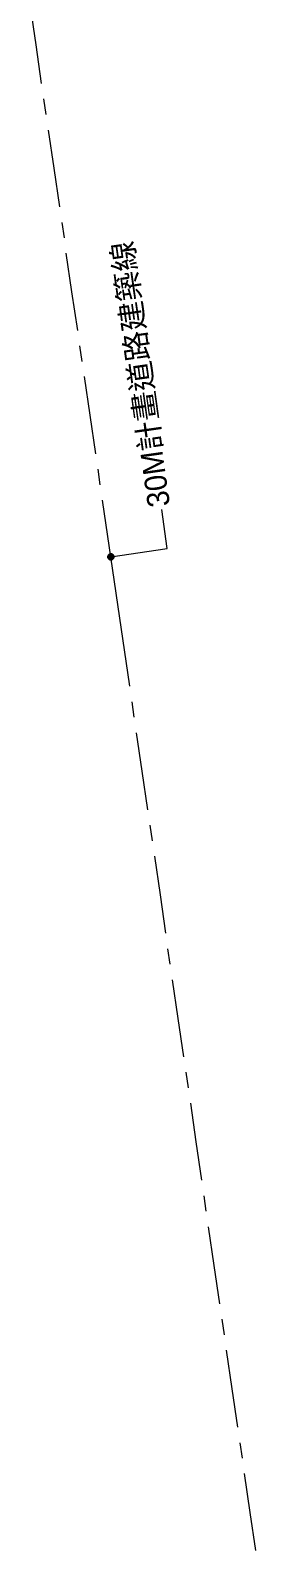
# Model space of a CAD drawing. Header units: millimetres. Extents: x 0 to 31017, y 0 to 21335.
# Drawn here: x 30552 to 30841, y 3217 to 5166 of the extents above; entities that cross this region are included whole.
import ezdxf

# ---------------------------------------------------------------- set-up
doc = ezdxf.new("R2010")
doc.units = ezdxf.units.MM
for name, color, linetype in [('PDF_單色填滿', 7, 'Continuous'), ('PDF_幾何圖形', 7, 'Continuous'), ('PDF_文字', 7, 'Continuous')]:
    doc.layers.add(name, color=color, linetype=linetype)
doc.styles.add('PDF PMingLiU', font='')
doc.styles.get('PDF PMingLiU').set_extended_font_data('PMingLiU')

# ---------------------------------------------------------------- blocks, each defined once
blk = doc.blocks.new('3F建築底圖')
at = {"layer": 'PDF_單色填滿', "lineweight": 9, "transparency": 33554559}
for points in [[(4016.2, -2357.3), (4016.6, -2354.8), (4021.3, -2356.5)], [(4017.5, -2359.5), (4016.2, -2357.3), (4021.3, -2356.5)], [(4016.6, -2354.8), (4018.3, -2352.7), (4021.3, -2356.5)], [(4019.6, -2361.2), (4017.5, -2359.5), (4021.3, -2356.5)], [(4018.3, -2352.7), (4020.4, -2351.4), (4021.3, -2356.5)], [(4022.1, -2361.6), (4019.6, -2361.2), (4021.3, -2356.5)], [(4020.4, -2351.4), (4023, -2351.8), (4021.3, -2356.5)], [(4023, -2351.8), (4025.1, -2353.5), (4021.3, -2356.5)], [(4025.1, -2353.5), (4026.4, -2355.7), (4021.3, -2356.5)], [(4026.4, -2355.7), (4025.9, -2358.2), (4021.3, -2356.5)], [(4025.9, -2358.2), (4024.2, -2360.3), (4021.3, -2356.5)], [(4024.2, -2360.3), (4022.1, -2361.6), (4021.3, -2356.5)]]:
    blk.add_solid(points, dxfattribs=at)
at = {"layer": 'PDF_幾何圖形', "lineweight": 13}
for points in [[(3932.4, -1749.6), (3925.2, -1700.1), (3918, -1651)], [(3938.3, -1789.4), (3935.4, -1769.5)], [(3955.7, -1907.9), (3948.5, -1858.3), (3941.3, -1809.3)], [(3961.6, -1947.7), (3958.6, -1927.8)], [(3979, -2066.2), (3971.3, -2016.6), (3964.1, -1967.1)], [(3984.5, -2105.9), (3981.5, -2086.1)], [(4001.8, -2224.5), (3987.4, -2125.4)], [(4007.7, -2264.2), (4004.8, -2244.3)], [(4045.4, -2522.4), (4010.7, -2283.7)], [(4051.3, -2562.2), (4048.4, -2542.3)], [(4068.7, -2680.7), (4061.5, -2631.2), (4054.3, -2582.1)], [(4074.6, -2720.5), (4071.6, -2700.6)], [(4092, -2839), (4084.8, -2789.9), (4077.6, -2740.4)], [(4097.5, -2878.8), (4094.5, -2858.9)], [(4114.8, -2997.3), (4107.6, -2948.2), (4100.4, -2898.7)], [(4120.7, -3037.1), (4117.8, -3017.2)], [(4138.1, -3155.6), (4130.9, -3106.5), (4123.7, -3057)], [(4143.6, -3195.4), (4141.1, -3175.5)], [(4160.9, -3313.9), (4153.8, -3264.8), (4146.6, -3215.3)], [(4166.9, -3353.7), (4163.9, -3333.8)], [(4184.2, -3472.2), (4177, -3423.1), (4169.8, -3373.5)], [(4190.2, -3511.9), (4187.2, -3492.1)], [(4207.1, -3630.5), (4199.9, -3581.4), (4192.7, -3531.8)]]:
    blk.add_lwpolyline(points, dxfattribs=at)
at = {"layer": 'PDF_幾何圖形', "lineweight": 9}
blk.add_lwpolyline([(4021.3, -2356.5), (4093.7, -2345.9), (4086.5, -2296)], dxfattribs=at)
at = {"layer": 'PDF_文字', "insert": (4084.8, -2292.3), "char_height": 28.44, "attachment_point": 4, "rotation": 98.0562, "style": 'PDF PMingLiU'}
blk.add_mtext('30M計畫道路建築線', dxfattribs=at)

msp = doc.modelspace()

# ---------------------------------------------------------------- block references
msp.add_blockref('3F建築底圖', (26634.4, 6847.7))

doc.saveas('drawing.dxf')
